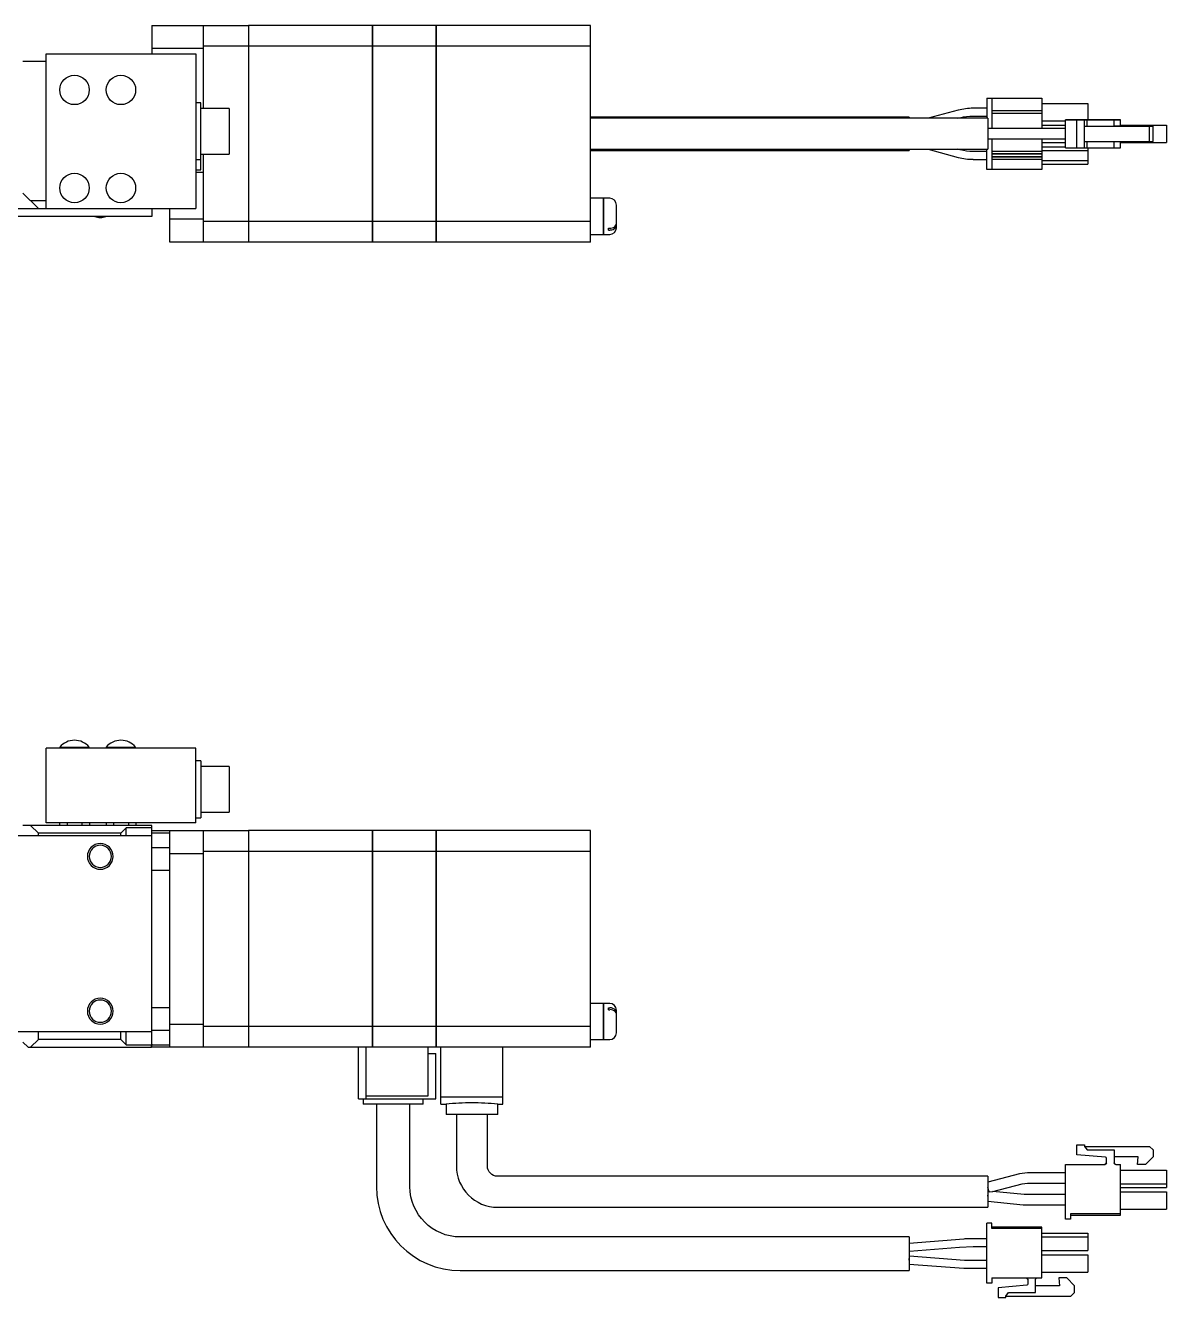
# Model space of a CAD drawing. Extents: x 0 to 1016, y -8 to 595.
# Drawn here: x 277.4 to 498.5, y 348.9 to 595.4 of the extents above; entities that cross this region are included whole.
import ezdxf

# ---------------------------------------------------------------- set-up
doc = ezdxf.new("R2010")
doc.units = 0
doc.header["$LTSCALE"] = 0.5
doc.layers.add('MSM_CONTINUOUS', color=7, linetype='CONTINUOUS')

msp = doc.modelspace()

# ---------------------------------------------------------------- linework, layer by layer
at = {"layer": 'MSM_CONTINUOUS'}
for p, q in [((301.91, 595.42), (301.91, 589.92)), ((301.91, 595.42), (320.61, 595.42)), ((311.91, 579.35), (311.91, 595.42)), ((320.61, 595.42), (320.61, 553.42)), ((320.66, 595.37), (320.61, 595.37)), ((320.66, 595.42), (320.66, 553.42)), ((344.61, 595.42), (320.66, 595.42)), ((344.61, 595.42), (344.61, 553.42)), ((344.66, 595.37), (344.61, 595.37)), ((344.66, 595.42), (344.66, 553.42)), ((356.91, 595.42), (344.66, 595.42)), ((356.91, 595.42), (356.91, 553.42)), ((356.96, 595.37), (356.91, 595.37)), ((356.96, 595.42), (356.96, 553.42)), ((386.91, 595.42), (356.96, 595.42)), ((386.91, 553.42), (386.91, 595.42)), ((281.41, 559.92), (281.41, 589.92)), ((281.41, 589.92), (310.41, 589.92)), ((311.91, 590.92), (301.91, 590.92)), ((310.41, 589.92), (310.41, 559.92)), ((320.61, 591.39), (311.91, 591.39)), ((320.66, 591.13), (320.61, 591.13)), ((344.61, 591.39), (320.66, 591.39)), ((344.66, 591.13), (344.61, 591.13)), ((356.91, 591.39), (344.66, 591.39)), ((356.96, 591.13), (356.91, 591.13)), ((386.91, 591.39), (356.96, 591.39)), ((281.41, 588.42), (276.91, 588.42)), ((311.41, 580.42), (310.41, 580.42)), ((311.41, 567.42), (311.41, 580.42)), ((316.91, 579.35), (311.41, 579.35)), ((316.91, 579.35), (316.91, 570.5)), ((463.66, 579.37), (461.03, 579.37)), ((463.66, 581.32), (463.66, 577.42)), ((463.66, 581.32), (474.36, 581.32)), ((464.66, 581.32), (464.66, 575.42)), ((474.36, 581.32), (474.36, 575.42)), ((474.36, 580.32), (483.26, 580.32)), ((483.26, 580.32), (483.26, 577.12)), ((448.66, 577.67), (386.91, 577.67)), ((463.91, 577.42), (386.91, 577.42)), ((448.66, 577.67), (448.66, 577.42)), ((458.15, 578.99), (452.29, 577.42)), ((458.08, 577.42), (458.53, 577.54)), ((458.53, 577.54), (458.54, 577.54)), ((461.03, 577.87), (463.66, 577.87)), ((463.91, 577.42), (463.91, 571.42)), ((474.36, 578.87), (464.66, 578.87)), ((474.36, 578.37), (464.66, 578.37)), ((474.36, 576.92), (478.91, 576.92)), ((478.91, 577.12), (486.56, 577.12)), ((478.91, 577.12), (478.91, 577.12)), ((479.91, 577.12), (478.91, 577.12)), ((478.91, 571.72), (478.91, 577.12)), ((489.61, 577.12), (479.91, 577.12)), ((481.11, 577.12), (482.61, 577.12)), ((486.68, 577.12), (481.11, 577.12)), ((481.11, 571.72), (481.11, 577.12)), ((482.61, 577.12), (483.11, 577.12)), ((482.61, 571.72), (482.61, 577.12)), ((483.11, 577.12), (488.36, 577.12)), ((483.11, 575.92), (483.11, 577.12)), ((486.56, 577.12), (486.86, 577.12)), ((486.86, 577.12), (486.68, 577.12)), ((488.36, 577.12), (488.66, 577.12)), ((488.36, 575.92), (488.36, 577.12)), ((488.66, 577.12), (489.61, 577.12)), ((489.61, 577.12), (489.61, 577.12)), ((489.61, 575.92), (489.61, 577.12)), ((470.29, 575.42), (463.91, 575.42)), ((470.81, 575.42), (463.91, 575.42)), ((471.55, 575.42), (470.29, 575.42)), ((471.01, 575.42), (470.81, 575.42)), ((478.91, 575.42), (471.01, 575.42)), ((478.91, 575.42), (471.55, 575.42)), ((474.36, 576.12), (478.91, 576.12)), ((482.61, 575.92), (483.11, 575.92)), ((482.61, 575.92), (495.21, 575.92)), ((483.11, 575.92), (488.36, 575.92)), ((493.04, 575.92), (488.36, 575.92)), ((488.66, 575.92), (488.36, 575.92)), ((489.61, 576.12), (498.51, 576.12)), ((489.61, 576.12), (498.51, 576.12)), ((489.61, 576.12), (498.51, 576.12)), ((492.91, 575.92), (493.04, 575.92)), ((494.41, 575.92), (492.91, 575.92)), ((495.91, 575.92), (494.41, 575.92)), ((495.21, 572.92), (495.21, 575.92)), ((495.21, 575.92), (495.91, 575.92)), ((495.91, 572.92), (495.91, 575.92)), ((498.51, 576.12), (498.51, 572.72)), ((463.91, 573.42), (470.29, 573.42)), ((464.66, 573.42), (464.66, 567.52)), ((470.29, 573.42), (471.55, 573.42)), ((471.55, 573.42), (478.91, 573.42)), ((474.36, 573.42), (474.36, 567.52)), ((474.36, 572.72), (478.91, 572.72)), ((482.61, 572.92), (495.21, 572.92)), ((483.11, 571.72), (483.11, 572.92)), ((488.36, 571.72), (488.36, 572.92)), ((489.61, 571.72), (489.61, 572.92)), ((489.61, 572.72), (498.51, 572.72)), ((495.21, 572.92), (495.91, 572.92)), ((311.41, 570.5), (316.91, 570.5)), ((311.91, 553.42), (311.91, 570.5)), ((386.91, 571.42), (463.91, 571.42)), ((386.91, 571.17), (448.66, 571.17)), ((448.66, 571.42), (448.66, 571.17)), ((452.29, 571.42), (458.14, 569.85)), ((458.53, 571.3), (458.08, 571.42)), ((463.66, 570.97), (461.03, 570.97)), ((463.66, 567.52), (463.66, 571.42)), ((474.36, 571.02), (464.66, 571.02)), ((474.36, 570.52), (464.66, 570.52)), ((474.36, 570.47), (464.66, 570.47)), ((474.36, 569.97), (464.66, 569.97)), ((474.36, 569.92), (464.66, 569.92)), ((474.36, 571.92), (478.91, 571.92)), ((474.36, 571.17), (483.26, 571.17)), ((478.91, 571.72), (481.11, 571.72)), ((481.11, 571.72), (482.61, 571.72)), ((482.61, 571.72), (483.11, 571.72)), ((483.11, 571.72), (488.36, 571.72)), ((483.26, 571.72), (483.26, 568.52)), ((488.36, 571.72), (488.66, 571.72)), ((488.66, 571.72), (489.61, 571.72)), ((310.41, 569.42), (311.41, 569.42)), ((310.41, 567.42), (311.41, 567.42)), ((461.03, 569.47), (463.66, 569.47)), ((474.36, 567.52), (463.66, 567.52)), ((474.36, 569.42), (464.66, 569.42)), ((474.36, 569.27), (483.26, 569.27)), ((474.36, 568.52), (483.26, 568.52)), ((311.91, 566.92), (310.41, 566.92)), ((279.91, 559.92), (276.91, 562.92)), ((209.41, 559.92), (310.41, 559.92)), ((281.41, 561.42), (278.41, 561.42)), ((301.81, 559.92), (301.91, 559.82)), ((301.91, 559.82), (301.91, 558.42)), ((305.41, 553.42), (305.41, 559.92)), ((389.41, 561.92), (386.91, 561.92)), ((389.41, 554.92), (389.41, 561.92)), ((389.46, 561.87), (389.41, 561.87)), ((389.46, 554.92), (389.46, 561.92)), ((390.61, 561.92), (389.46, 561.92)), ((391.91, 556.22), (391.91, 560.62)), ((301.91, 558.42), (209.41, 558.42)), ((305.41, 557.92), (311.91, 557.92)), ((320.61, 557.45), (311.91, 557.45)), ((320.66, 557.71), (320.61, 557.71)), ((344.61, 557.45), (320.66, 557.45)), ((344.66, 557.71), (344.61, 557.71)), ((356.91, 557.45), (344.66, 557.45)), ((356.96, 557.71), (356.91, 557.71)), ((386.91, 557.45), (356.96, 557.45)), ((386.91, 554.92), (389.41, 554.92)), ((389.41, 554.97), (389.46, 554.97)), ((389.46, 554.92), (390.61, 554.92)), ((390.41, 556.13), (390.61, 556.13)), ((390.41, 555.77), (390.41, 556.13)), ((390.41, 555.77), (390.61, 555.77)), ((320.61, 553.42), (305.41, 553.42)), ((320.66, 553.47), (320.61, 553.47)), ((344.61, 553.42), (320.66, 553.42)), ((344.66, 553.47), (344.61, 553.47)), ((356.91, 553.42), (344.66, 553.42)), ((356.96, 553.47), (356.91, 553.47)), ((386.91, 553.42), (356.96, 553.42)), ((281.41, 440.89), (281.41, 455.39)), ((310.41, 455.39), (281.41, 455.39)), ((284.06, 455.55), (289.76, 455.55)), ((284.06, 455.55), (284.06, 455.39)), ((289.76, 455.39), (289.76, 455.55)), ((293.06, 455.55), (298.76, 455.55)), ((293.06, 455.55), (293.06, 455.39)), ((298.76, 455.39), (298.76, 455.55)), ((310.41, 440.89), (310.41, 455.39)), ((311.41, 452.89), (310.41, 452.89)), ((311.41, 452.89), (311.41, 441.89)), ((316.91, 451.82), (311.41, 451.82)), ((316.91, 451.82), (316.91, 442.97)), ((310.41, 441.89), (311.41, 441.89)), ((311.41, 442.97), (316.91, 442.97)), ((301.91, 440.39), (276.91, 440.39)), ((279.91, 438.89), (278.41, 440.39)), ((279.91, 438.39), (279.91, 438.89)), ((295.91, 438.89), (279.91, 438.89)), ((310.41, 440.89), (281.41, 440.89)), ((284.02, 440.89), (284.02, 440.39)), ((285.47, 440.89), (285.47, 440.39)), ((288.35, 440.89), (288.35, 440.39)), ((289.8, 440.89), (289.8, 440.39)), ((293.02, 440.89), (293.02, 440.39)), ((294.47, 440.89), (294.47, 440.39)), ((296.91, 439.89), (295.91, 438.89)), ((295.91, 438.39), (295.91, 438.89)), ((301.91, 439.89), (296.91, 439.89)), ((296.91, 438.39), (296.91, 439.89)), ((297.35, 440.89), (297.35, 440.39)), ((298.8, 440.89), (298.8, 440.39)), ((301.91, 397.39), (301.91, 440.39)), ((301.91, 439.39), (320.61, 439.39)), ((305.41, 438.89), (301.91, 438.89)), ((305.41, 397.39), (305.41, 439.39)), ((311.91, 397.39), (311.91, 439.39)), ((320.61, 439.39), (320.61, 397.39)), ((320.66, 439.34), (320.61, 439.34)), ((320.66, 439.39), (320.66, 397.39)), ((344.61, 439.39), (320.66, 439.39)), ((344.61, 439.39), (344.61, 397.39)), ((344.66, 439.34), (344.61, 439.34)), ((344.66, 439.39), (344.66, 397.39)), ((356.91, 439.39), (344.66, 439.39)), ((356.91, 439.39), (356.91, 397.39)), ((356.96, 439.34), (356.91, 439.34)), ((356.96, 439.39), (356.96, 397.39)), ((386.91, 439.39), (356.96, 439.39)), ((386.91, 397.39), (386.91, 439.39)), ((301.91, 438.39), (209.41, 438.39)), ((301.91, 436.13), (305.41, 436.13)), ((311.91, 434.89), (305.41, 434.89)), ((320.61, 435.36), (311.91, 435.36)), ((320.66, 435.1), (320.61, 435.1)), ((344.61, 435.36), (320.66, 435.36)), ((344.66, 435.1), (344.61, 435.1)), ((356.91, 435.36), (344.66, 435.36)), ((356.96, 435.1), (356.91, 435.1)), ((386.91, 435.36), (356.96, 435.36)), ((305.41, 431.65), (301.91, 431.65)), ((301.91, 405.13), (305.41, 405.13)), ((389.41, 405.89), (386.91, 405.89)), ((389.41, 398.89), (389.41, 405.89)), ((389.46, 405.84), (389.41, 405.84)), ((389.46, 398.89), (389.46, 405.89)), ((390.61, 405.89), (389.46, 405.89)), ((390.41, 405.04), (390.61, 405.04)), ((390.41, 404.68), (390.41, 405.04)), ((390.41, 404.68), (390.61, 404.68)), ((391.91, 400.19), (391.91, 404.59)), ((305.41, 401.89), (311.91, 401.89)), ((301.91, 400.39), (209.41, 400.39)), ((279.91, 398.89), (279.91, 400.39)), ((295.91, 398.89), (295.91, 400.39)), ((296.91, 397.89), (296.91, 400.39)), ((305.41, 400.65), (301.91, 400.65)), ((320.61, 401.42), (311.91, 401.42)), ((320.66, 401.68), (320.61, 401.68)), ((344.61, 401.42), (320.66, 401.42)), ((344.66, 401.68), (344.61, 401.68)), ((356.91, 401.42), (344.66, 401.42)), ((356.96, 401.68), (356.91, 401.68)), ((386.91, 401.42), (356.96, 401.42)), ((276.91, 398.39), (277.91, 397.39)), ((277.91, 397.39), (301.81, 397.39)), ((278.41, 397.39), (279.91, 398.89)), ((295.91, 398.89), (279.91, 398.89)), ((295.91, 398.89), (296.91, 397.89)), ((296.91, 397.89), (301.82, 397.89)), ((301.82, 397.4), (301.81, 397.39)), ((301.91, 398.02), (301.82, 397.89)), ((301.82, 397.4), (301.82, 397.89)), ((301.82, 397.4), (301.91, 397.49)), ((301.91, 397.89), (305.41, 397.89)), ((320.61, 397.39), (301.91, 397.39)), ((320.66, 397.44), (320.61, 397.44)), ((356.91, 397.39), (320.66, 397.39)), ((341.91, 387.39), (341.91, 397.39)), ((343.41, 387.39), (343.41, 397.39)), ((344.66, 397.44), (344.61, 397.44)), ((355.41, 387.99), (355.41, 397.39)), ((356.96, 397.44), (356.91, 397.44)), ((386.91, 397.39), (356.96, 397.39)), ((357.91, 386.4), (357.91, 397.39)), ((369.91, 386.4), (369.91, 397.39)), ((386.91, 398.89), (389.41, 398.89)), ((389.41, 398.94), (389.46, 398.94)), ((389.46, 398.89), (390.61, 398.89)), ((355.41, 396.19), (356.91, 396.19)), ((356.91, 387.39), (356.91, 396.19)), ((341.91, 387.39), (356.91, 387.39)), ((342.84, 387.39), (342.84, 386.39)), ((343.41, 387.99), (355.41, 387.99)), ((354.48, 386.39), (354.48, 387.39)), ((357.91, 387.82), (369.91, 387.82)), ((354.48, 386.39), (342.84, 386.39)), ((345.41, 386.39), (345.41, 370.39)), ((351.91, 370.39), (351.91, 386.39)), ((357.91, 386.4), (358.91, 386.4)), ((358.91, 386.4), (358.91, 384.39)), ((368.91, 386.4), (369.91, 386.4)), ((368.91, 384.39), (368.91, 386.4)), ((368.91, 384.39), (358.91, 384.39)), ((360.91, 384.39), (360.91, 374.39)), ((366.91, 374.39), (366.91, 384.39)), ((481.11, 378.49), (482.61, 378.49)), ((481.11, 378.49), (482.61, 378.49)), ((481.11, 376.58), (481.11, 378.49)), ((482.61, 378.49), (482.61, 378.19)), ((482.61, 378.19), (483.11, 377.49)), ((482.61, 378.19), (483.11, 377.49)), ((482.61, 378.19), (495.21, 378.19)), ((482.61, 378.19), (495.21, 378.19)), ((483.11, 377.49), (488.36, 377.49)), ((483.11, 377.49), (488.36, 377.49)), ((488.36, 377.49), (488.36, 374.99)), ((495.21, 378.19), (495.91, 377.49)), ((495.21, 378.19), (495.91, 377.49)), ((495.91, 377.49), (495.91, 376.19)), ((486.68, 376.09), (481.11, 376.58)), ((486.86, 374.99), (486.86, 375.89)), ((493.04, 376.19), (488.36, 376.19)), ((492.91, 374.69), (493.04, 376.19)), ((492.91, 374.69), (493.04, 376.19)), ((495.91, 376.19), (494.41, 374.69)), ((463.91, 372.39), (368.91, 372.39)), ((470.04, 372.87), (463.91, 371.27)), ((463.91, 372.39), (463.91, 366.39)), ((471.55, 373.07), (470.04, 372.87)), ((478.91, 373.07), (471.55, 373.07)), ((478.91, 374.69), (486.56, 374.69)), ((478.91, 364.09), (478.91, 374.69)), ((478.91, 374.69), (486.56, 374.69)), ((486.56, 374.69), (486.56, 374.69)), ((488.66, 374.69), (489.61, 374.69)), ((488.66, 374.69), (488.66, 374.69)), ((488.66, 374.69), (489.61, 374.69)), ((489.61, 364.84), (489.61, 374.69)), ((489.61, 373.59), (498.51, 373.59)), ((489.61, 373.59), (498.51, 373.59)), ((494.41, 374.69), (492.91, 374.69)), ((498.51, 373.59), (498.51, 370.19)), ((464.13, 369.4), (463.91, 370.24)), ((464.86, 369.45), (470.54, 370.94)), ((470.54, 370.94), (471.55, 371.07)), ((471.55, 371.07), (478.91, 371.07)), ((489.61, 370.94), (498.51, 370.94)), ((489.61, 370.19), (498.51, 370.19)), ((463.91, 368.54), (464.01, 369.54)), ((463.91, 367.54), (470.72, 366.88)), ((464.1, 369.53), (464.01, 369.54)), ((464.13, 369.4), (464.86, 369.45)), ((470.91, 368.87), (464.86, 369.45)), ((471.01, 368.87), (470.91, 368.87)), ((478.91, 368.87), (471.01, 368.87)), ((489.61, 369.39), (498.51, 369.39)), ((489.61, 369.39), (498.51, 369.39)), ((498.51, 369.39), (498.51, 365.99)), ((368.91, 366.39), (463.91, 366.39)), ((470.72, 366.88), (471.01, 366.87)), ((471.01, 366.87), (478.91, 366.87)), ((489.61, 365.09), (479.91, 365.09)), ((479.91, 365.09), (479.91, 364.09)), ((489.61, 365.99), (498.51, 365.99)), ((463.66, 351.69), (463.66, 363.29)), ((464.66, 363.29), (463.66, 363.29)), ((464.66, 362.29), (464.66, 363.29)), ((474.36, 362.54), (464.66, 362.54)), ((474.36, 352.69), (474.36, 362.54)), ((479.91, 364.09), (478.91, 364.09)), ((479.91, 364.84), (489.61, 364.84)), ((448.66, 360.64), (361.66, 360.64)), ((448.66, 360.64), (448.66, 354.14)), ((459.2, 360.23), (448.66, 359.39)), ((463.66, 360.27), (460.06, 360.27)), ((474.36, 362.29), (464.66, 362.29)), ((474.36, 361.39), (483.26, 361.39)), ((474.36, 360.64), (483.26, 360.64)), ((483.26, 361.39), (483.26, 357.99)), ((448.72, 357.89), (458.4, 358.66)), ((458.4, 358.66), (461.03, 358.77)), ((461.03, 358.77), (463.66, 358.77)), ((474.36, 357.99), (483.26, 357.99)), ((448.72, 356.89), (448.66, 356.86)), ((448.66, 356.14), (448.72, 356.89)), ((448.66, 355.39), (459.23, 354.6)), ((459.34, 356.09), (448.72, 356.89)), ((463.66, 356.07), (460.03, 356.07)), ((474.36, 357.19), (483.26, 357.19)), ((483.26, 357.19), (483.26, 353.79)), ((361.66, 354.14), (448.66, 354.14)), ((460.03, 354.57), (463.66, 354.57)), ((464.66, 352.69), (464.66, 351.69)), ((464.66, 352.69), (474.36, 352.69)), ((474.36, 353.79), (483.26, 353.79)), ((479.16, 352.69), (477.66, 352.69)), ((477.66, 352.69), (477.79, 351.19)), ((480.66, 351.19), (479.16, 352.69)), ((464.66, 351.69), (463.66, 351.69)), ((471.43, 351.29), (465.86, 350.8)), ((465.86, 350.8), (465.86, 348.89)), ((471.61, 352.39), (471.61, 351.49)), ((473.11, 349.89), (473.11, 352.39)), ((477.79, 351.19), (473.11, 351.19)), ((480.66, 349.89), (480.66, 351.19)), ((465.86, 348.89), (467.36, 348.89)), ((467.36, 349.19), (467.86, 349.89)), ((467.36, 349.19), (479.96, 349.19)), ((467.36, 348.89), (467.36, 349.19)), ((467.86, 349.89), (473.11, 349.89)), ((479.96, 349.19), (480.66, 349.89))]:
    msp.add_line(p, q, dxfattribs=at)
for centre in [(286.91, 582.92), (295.91, 582.92), (286.91, 563.92), (295.91, 563.92)]:
    msp.add_circle(centre, 2.85, dxfattribs=at)
at = {"layer": 'MSM_CONTINUOUS', "extrusion": (0, 0, -1)}
for centre, radius in [((-291.91, 434.39), 2.5), ((-291.91, 434.39), 2.15), ((-291.91, 404.39), 2.5), ((-291.91, 404.39), 2.15)]:
    msp.add_circle(centre, radius, dxfattribs=at)
at = {"layer": 'MSM_CONTINUOUS'}
for centre, radius, start, end in [((461.03, 568.22), 11.15, 89.9911, 105.0006), ((461.03, 580.63), 11.15, 255.0015, 270.0068), ((390.61, 560.62), 1.3, 0, 90), ((291.9, 561.22), 3, 248.96, 270.1444), ((291.92, 561.22), 3, 269.8556, 291.04), ((390.63, 557.74), 1.61, 269.2584, 304.7863), ((390.61, 556.22), 1.3, 270, 360), ((390.63, 557.44), 1.66, 269.4455, 299.7231), ((391.02, 556.77), 0.891, 298.7486, 355.0367), ((391.1, 557.09), 0.809, 303.6126, 357.2927), ((286.91, 453.19), 3.7, 89.9943, 140.3692), ((286.91, 453.19), 3.7, 39.6308, 90), ((295.91, 453.19), 3.7, 89.9943, 140.3692), ((295.91, 453.19), 3.7, 39.6308, 90), ((390.61, 404.59), 1.3, 0, 90), ((390.69, 403.63), 1.41, 41.3743, 92.8178), ((390.7, 403.3), 1.39, 42.8199, 93.04), ((391.16, 404.09), 0.751, 1.7681, 38.8955), ((391.16, 403.74), 0.754, 5.8166, 41.8939), ((390.61, 400.19), 1.3, 270, 360), ((363.94, 325.88), 60.73, 90.0287, 94.7515), ((363.88, 325.93), 60.68, 85.2466, 89.9732), ((486.56, 374.99), 0.3, 270, 360), ((486.66, 375.89), 0.2, 360, 85), ((488.66, 374.99), 0.3, 180, 270), ((488.66, 374.99), 0.3, 180, 270), ((368.91, 374.39), 8, 180, 270), ((361.66, 370.39), 16.25, 180, 270), ((460.06, 349.52), 10.75, 90, 94.548), ((448.72, 357.97), 0.0773, 219.0479, 269.5838), ((460.03, 365.32), 10.75, 265.7108, 270)]:
    msp.add_arc(centre, radius, start, end, dxfattribs=at)
at = {"layer": 'MSM_CONTINUOUS', "extrusion": (0, 0, -1)}
for centre, radius, start, end in [((-461.03, 568.22), 9.65, 75.0035, 90.008), ((-461.03, 580.62), 9.65, 269.9899, 284.9986), ((-486.56, 374.99), 0.3, 180, 270), ((-486.56, 374.99), 0.3, 180, 270), ((-488.66, 374.99), 0.3, 270, 0), ((-488.66, 374.99), 0.3, 270, 0), ((-368.91, 374.39), 2, 270, 0), ((-361.66, 370.39), 9.75, 270, 0), ((-460.03, 365.32), 9.25, 270, 274.2892), ((-471.31, 352.39), 0.3, 90, 180), ((-473.41, 352.39), 0.3, 0, 90), ((-471.41, 351.49), 0.2, 180, 265)]:
    msp.add_arc(centre, radius, start, end, dxfattribs=at)

doc.saveas('drawing.dxf')
